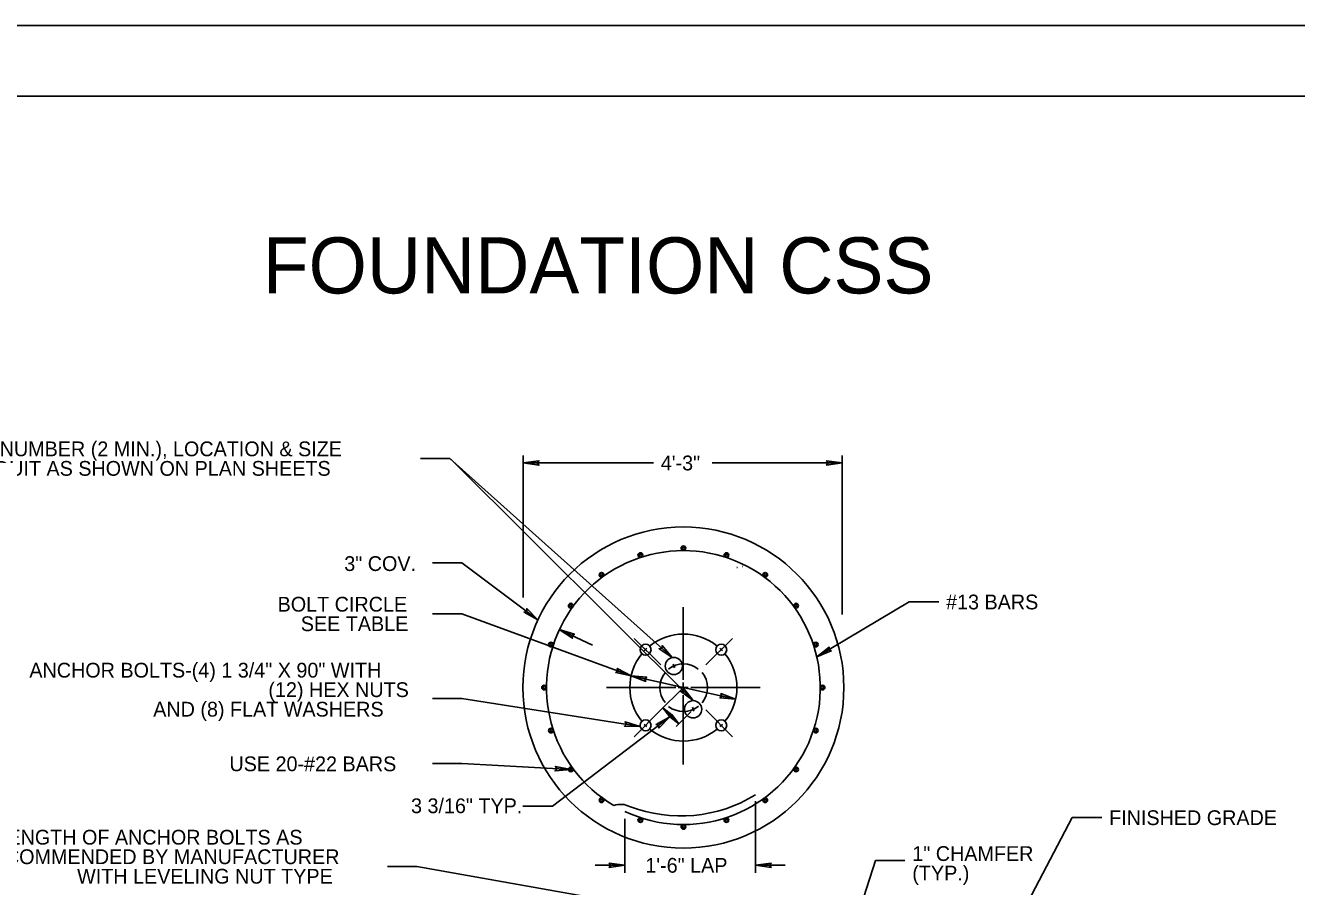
# Model space of a CAD drawing. Extents: x 507332 to 508380, y 495503 to 496163.
# Drawn here: x 507756.1 to 508026, y 495979.9 to 496162.6 of the extents above; entities that cross this region are included whole.
import ezdxf

# ---------------------------------------------------------------- set-up
doc = ezdxf.new("R2010")
doc.units = 0
doc.layers.add('1', color=7, linetype='Continuous')
doc.layers.add('41', color=7, linetype='Continuous')

msp = doc.modelspace()

# ---------------------------------------------------------------- linework, layer by layer
at = {"layer": '1'}
for p, q in [((508379.76, 496162.59), (507331.58, 496162.59)), ((508376.76, 496147.59), (507386.76, 496147.59)), ((507840, 496070.74), (507846.27, 496070.74)), ((507893.46, 496028.48), (507846.27, 496070.74)), ((507861.85, 496041.24), (507861.85, 496071.34)), ((507929.54, 496037.65), (507929.54, 496071.34)), ((507897.9, 496019.34), (507846.46, 496070.57)), ((507889.47, 496069.77), (507861.85, 496069.77)), ((507901.92, 496069.77), (507929.54, 496069.77)), ((507842.54, 496048.59), (507848.81, 496048.59)), ((507864.96, 496036.52), (507848.81, 496048.59)), ((507907.2, 496047.61), (507907.31, 496047.61)), ((507907.2, 496047.61), (507907.2, 496047.61)), ((507907.2, 496047.61), (507907.2, 496047.61)), ((507908.42, 496047.82), (507908.43, 496047.83)), ((507908.42, 496047.82), (507908.44, 496047.82)), ((507908.43, 496047.82), (507908.42, 496047.82)), ((507895.82, 496023.75), (507895.82, 496039.14)), ((507924.16, 496028.62), (507943.78, 496040.31)), ((507950.04, 496040.31), (507943.78, 496040.31)), ((507842.54, 496037.76), (507848.81, 496037.76)), ((507884.74, 496024.61), (507848.81, 496037.76)), ((507869.49, 496034.41), (507876.56, 496031.12)), ((507885.39, 496032.56), (507891.07, 496026.91)), ((507887.82, 496030.16), (507887.5, 496030.45)), ((507887.82, 496030.16), (507888.07, 496030.45)), ((507906.28, 496032.56), (507900.58, 496026.91)), ((507903.86, 496030.16), (507903.58, 496030.45)), ((507903.86, 496030.16), (507904.15, 496030.45)), ((507887.82, 496030.16), (507887.5, 496029.88)), ((507887.82, 496030.16), (507888.07, 496029.88)), ((507903.86, 496030.16), (507903.58, 496029.88)), ((507903.86, 496030.16), (507904.15, 496029.88)), ((507893.8, 496026.69), (507893.46, 496026.52)), ((507893.8, 496026.69), (507893.69, 496027.09)), ((507893.8, 496026.69), (507894.2, 496026.83)), ((507893.8, 496026.69), (507893.94, 496026.32)), ((507894.23, 496022.13), (507879.52, 496022.13)), ((507884.74, 496024.61), (507895.82, 496022.13)), ((507895.82, 496022.13), (507894.74, 496022.13)), ((507895.82, 496022.13), (507895.82, 496023.21)), ((507895.82, 496022.13), (507896.88, 496022.13)), ((507895.82, 496022.13), (507895.82, 496021.07)), ((507906.91, 496019.65), (507895.82, 496022.13)), ((507897.42, 496022.13), (507912.13, 496022.13)), ((507842.54, 496019.83), (507848.81, 496019.83)), ((507886.66, 496013.89), (507848.81, 496019.83)), ((507895.51, 496021.81), (507890.92, 496017.25)), ((507895.82, 496020.53), (507895.82, 496005.83)), ((507885.39, 496011.7), (507891.07, 496017.37)), ((507891.49, 496017.82), (507892.97, 496015.89)), ((507891.49, 496017.82), (507893.4, 496016.31)), ((507894.87, 496014.45), (507891.5, 496017.83)), ((507897.48, 496017.05), (507894.31, 496013.89)), ((507897.91, 496017.45), (507897.51, 496017.31)), ((507897.91, 496017.45), (507897.76, 496017.94)), ((507897.91, 496017.45), (507898.28, 496017.68)), ((507897.91, 496017.51), (507898.02, 496017.14)), ((507906.28, 496011.7), (507900.58, 496017.37)), ((507892.97, 496015.89), (507868.04, 495996.98)), ((507887.82, 496014.09), (507887.5, 496014.38)), ((507887.82, 496014.09), (507887.5, 496013.83)), ((507887.82, 496014.09), (507888.07, 496014.38)), ((507887.82, 496014.09), (507888.07, 496013.83)), ((507892.97, 496015.89), (507892.66, 496016.66)), ((507893.4, 496016.31), (507892.66, 496016.66)), ((507892.95, 496015.94), (507893.72, 496015.6)), ((507894.86, 496014.43), (507892.95, 496015.94)), ((507893.37, 496016.37), (507893.72, 496015.6)), ((507894.86, 496014.43), (507893.37, 496016.37)), ((507903.86, 496014.09), (507903.58, 496014.38)), ((507903.86, 496014.09), (507903.58, 496013.83)), ((507903.86, 496014.09), (507904.15, 496014.38)), ((507903.86, 496014.09), (507904.15, 496013.83)), ((507842.54, 496006), (507848.81, 496006)), ((507871.93, 496004.75), (507848.81, 496006)), ((507911.15, 495998.01), (507911.15, 495982.84)), ((507861.77, 495996.98), (507868.04, 495996.98)), ((507883.4, 495994.29), (507883.4, 495982.84)), ((507960.53, 495960.54), (507978.39, 495994.53)), ((507984.66, 495994.53), (507978.39, 495994.53)), ((507877.13, 495984.41), (507883.4, 495984.41)), ((507917.42, 495984.41), (507911.15, 495984.41)), ((507929.33, 495962.96), (507936.6, 495985.41)), ((507942.87, 495985.41), (507936.6, 495985.41)), ((507832.99, 495984.18), (507839.26, 495984.18)), ((507839.26, 495984.18), (507884.26, 495976.16))]:
    msp.add_line(p, q, dxfattribs=at)
for points in [[(507861.85, 496069.77), (507865.16, 496069.3), (507864.8, 496069.77), (507865.16, 496070.24)], [(507861.85, 496069.77), (507865.16, 496069.3), (507864.8, 496069.77), (507865.16, 496070.24)], [(507929.54, 496069.77), (507926.24, 496070.24), (507926.59, 496069.77), (507926.24, 496069.3)], [(507929.54, 496069.77), (507926.24, 496070.24), (507926.59, 496069.77), (507926.24, 496069.3)], [(507864.96, 496036.52), (507862.59, 496038.88), (507862.6, 496038.29), (507862.03, 496038.12)], [(507864.96, 496036.52), (507862.59, 496038.88), (507862.6, 496038.29), (507862.03, 496038.12)], [(507869.49, 496034.41), (507872.29, 496032.59), (507872.17, 496033.17), (507872.69, 496033.44)], [(507893.46, 496028.48), (507891.31, 496031.04), (507891.26, 496030.45), (507890.68, 496030.34)], [(507893.46, 496028.48), (507891.31, 496031.04), (507891.26, 496030.45), (507890.68, 496030.34)], [(507924.16, 496028.62), (507927.24, 496029.91), (507926.69, 496030.13), (507926.76, 496030.72)], [(507884.74, 496024.61), (507881.8, 496026.19), (507881.97, 496025.62), (507881.47, 496025.3)], [(507884.74, 496024.61), (507887.86, 496023.42), (507887.62, 496023.96), (507888.07, 496024.35)], [(507884.74, 496024.61), (507887.86, 496023.42), (507887.62, 496023.96), (507888.07, 496024.35)], [(507897.9, 496019.34), (507895.89, 496022.01), (507895.8, 496021.42), (507895.22, 496021.34)], [(507906.91, 496019.65), (507903.79, 496020.83), (507904.03, 496020.29), (507903.58, 496019.91)], [(507906.91, 496019.65), (507903.79, 496020.83), (507904.03, 496020.29), (507903.58, 496019.91)], [(507886.66, 496013.89), (507883.46, 496014.87), (507883.74, 496014.35), (507883.32, 496013.94)], [(507892.97, 496015.89), (507890.05, 496014.26), (507890.62, 496014.1), (507890.63, 496013.51)], [(507892.97, 496015.89), (507890.05, 496014.26), (507890.62, 496014.1), (507890.63, 496013.51)], [(507871.93, 496004.75), (507868.65, 496005.4), (507868.98, 496004.91), (507868.6, 496004.45)], [(507883.4, 495984.41), (507880.1, 495984.88), (507880.45, 495984.41), (507880.1, 495983.94)], [(507883.4, 495984.41), (507880.1, 495984.88), (507880.45, 495984.41), (507880.1, 495983.94)], [(507911.15, 495984.41), (507914.46, 495983.94), (507914.11, 495984.41), (507914.46, 495984.88)], [(507911.15, 495984.41), (507914.46, 495983.94), (507914.11, 495984.41), (507914.46, 495984.88)]]:
    msp.add_lwpolyline(points, close=True, dxfattribs=at)
for centre, radius in [((507895.84, 496022.12), 34.07), ((507895.84, 496051.68), 0.501), ((507895.84, 496051.68), 0.25), ((507886.7, 496050.23), 0.501), ((507886.7, 496050.23), 0.25), ((507904.97, 496050.23), 0.501), ((507904.97, 496050.23), 0.25), ((507878.46, 496046.03), 0.501), ((507913.21, 496046.03), 0.501), ((507878.46, 496046.03), 0.25), ((507913.21, 496046.03), 0.25), ((507871.93, 496039.49), 0.501), ((507871.93, 496039.49), 0.25), ((507919.75, 496039.49), 0.501), ((507919.75, 496039.49), 0.25), ((507867.73, 496031.25), 0.501), ((507867.73, 496031.25), 0.25), ((507887.81, 496030.15), 1.17), ((507903.87, 496030.15), 1.17), ((507923.95, 496031.25), 0.501), ((507923.95, 496031.25), 0.25), ((507893.81, 496026.69), 1.83), ((507866.28, 496022.12), 0.501), ((507866.28, 496022.12), 0.25), ((507925.39, 496022.12), 0.501), ((507925.39, 496022.12), 0.25), ((507897.9, 496017.51), 1.83), ((507887.81, 496014.09), 1.17), ((507903.87, 496014.09), 1.17), ((507867.73, 496012.98), 0.501), ((507867.73, 496012.98), 0.25), ((507923.95, 496012.98), 0.501), ((507923.95, 496012.98), 0.25), ((507871.93, 496004.75), 0.501), ((507871.93, 496004.75), 0.25), ((507919.75, 496004.74), 0.501), ((507919.75, 496004.74), 0.25), ((507878.46, 495998.21), 0.501), ((507878.46, 495998.21), 0.25), ((507913.21, 495998.21), 0.501), ((507913.21, 495998.21), 0.25), ((507886.7, 495994.01), 0.501), ((507886.7, 495994.01), 0.25), ((507895.84, 495992.56), 0.501), ((507895.84, 495992.56), 0.25), ((507904.97, 495994.01), 0.501), ((507904.97, 495994.01), 0.25)]:
    msp.add_circle(centre, radius, dxfattribs=at)
for centre, radius, start, end in [((507895.84, 496022.12), 29.06, 244.6619, 239.4747), ((507895.84, 496022.12), 11.36, 50.9009, 129.103), ((507895.84, 496022.12), 11.36, 140.897, 219.0991), ((507895.84, 496022.12), 11.36, 320.9009, 39.103), ((507895.84, 496022.12), 5, 140.897, 219.0991), ((507895.84, 496022.12), 5, 50.9009, 129.103), ((507895.84, 496022.12), 5.1, 320.9009, 39.103), ((507895.84, 496022.12), 5.1, 231.5766, 309.0991), ((507895.84, 496022.12), 11.36, 231.5766, 309.0991), ((507895.32, 496024.96), 30.09, 248.7719, 301.7308)]:
    msp.add_arc(centre, radius, start, end, dxfattribs=at)
msp.add_spline([(507881.05, 495997.11), (507882.83, 495997.34), (507884.43, 495996.92)], degree=3, dxfattribs=at)
at = {"layer": '41'}
for points in [[(507331.58, 496162.59), (508379.76, 496162.59), (508379.76, 495502.59), (507331.58, 495502.59)], [(507386.76, 496147.59), (508376.76, 496147.59), (508376.76, 495517.59), (507386.76, 495517.59)]]:
    msp.add_lwpolyline(points, close=True, dxfattribs=at)

# ---------------------------------------------------------------- texts
at = {"layer": '1'}
for s, height, p in [('FOUNDATION CSS', 11.9037, (507806.54, 496105.73)), ('NUMBER (2 MIN.), LOCATION & SIZE ', 3.1349, (507750.68, 496071.19)), ('4\'-3"', 3.135, (507891.04, 496068.2)), ('OF CONDUIT AS SHOWN ON PLAN SHEETS', 3.1349, (507733.37, 496067.05)), ('3" COV.', 3.135, (507823.84, 496046.85)), ('BOLT CIRCLE', 3.1349, (507809.69, 496038.23)), ('#13 BARS', 3.135, (507951.61, 496038.71)), ('SEE TABLE', 3.135, (507814.61, 496034.09)), ('ANCHOR BOLTS-(4) 1 3/4" X 90" WITH', 3.1349, (507756.98, 496024.24)), ('(12) HEX NUTS', 3.1349, (507807.73, 496020.1)), ('AND (8) FLAT WASHERS', 3.1349, (507783.28, 496015.96)), ('USE 20-#22 BARS', 3.1349, (507799.46, 496004.37)), ('3 3/16" TYP.', 3.1349, (507838.01, 495995.47)), ('FINISHED GRADE', 3.1349, (507986.23, 495992.94)), ('PROJECTION LENGTH OF ANCHOR BOLTS AS', 3.1349, (507721.81, 495988.8)), ('RECOMMENDED BY MANUFACTURER', 3.1349, (507745.97, 495984.66)), ('1" CHAMFER', 3.135, (507944.44, 495985.33)), ('1\'-6" LAP', 3.135, (507887.76, 495982.84)), ('(TYP.)', 3.135, (507944.44, 495981.19)), ('WITH LEVELING NUT TYPE', 3.1349, (507767.12, 495980.52))]:
    msp.add_text(s, height=height, dxfattribs=at).set_placement(p)

doc.saveas('drawing.dxf')
